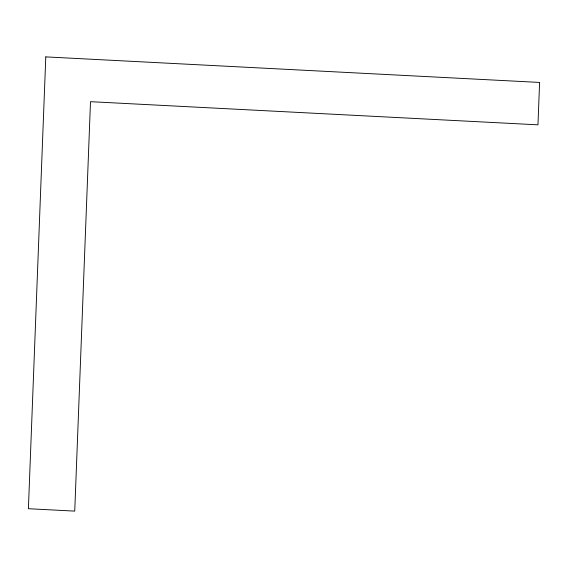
<?xml version="1.0" encoding="UTF-8"?>
<svg xmlns="http://www.w3.org/2000/svg" width="568" height="568" viewBox="0 0 568 568"><rect width="100%" height="100%" fill="white"/><g stroke="black" fill="none" stroke-linecap="round" stroke-linejoin="round"><path stroke-width="0.85" d="M45.788 56.885L28.4 508.715L74.735 511.115L90.497 101.679L537.967 124.832L539.6 82.438L45.788 56.885"/></g></svg>
